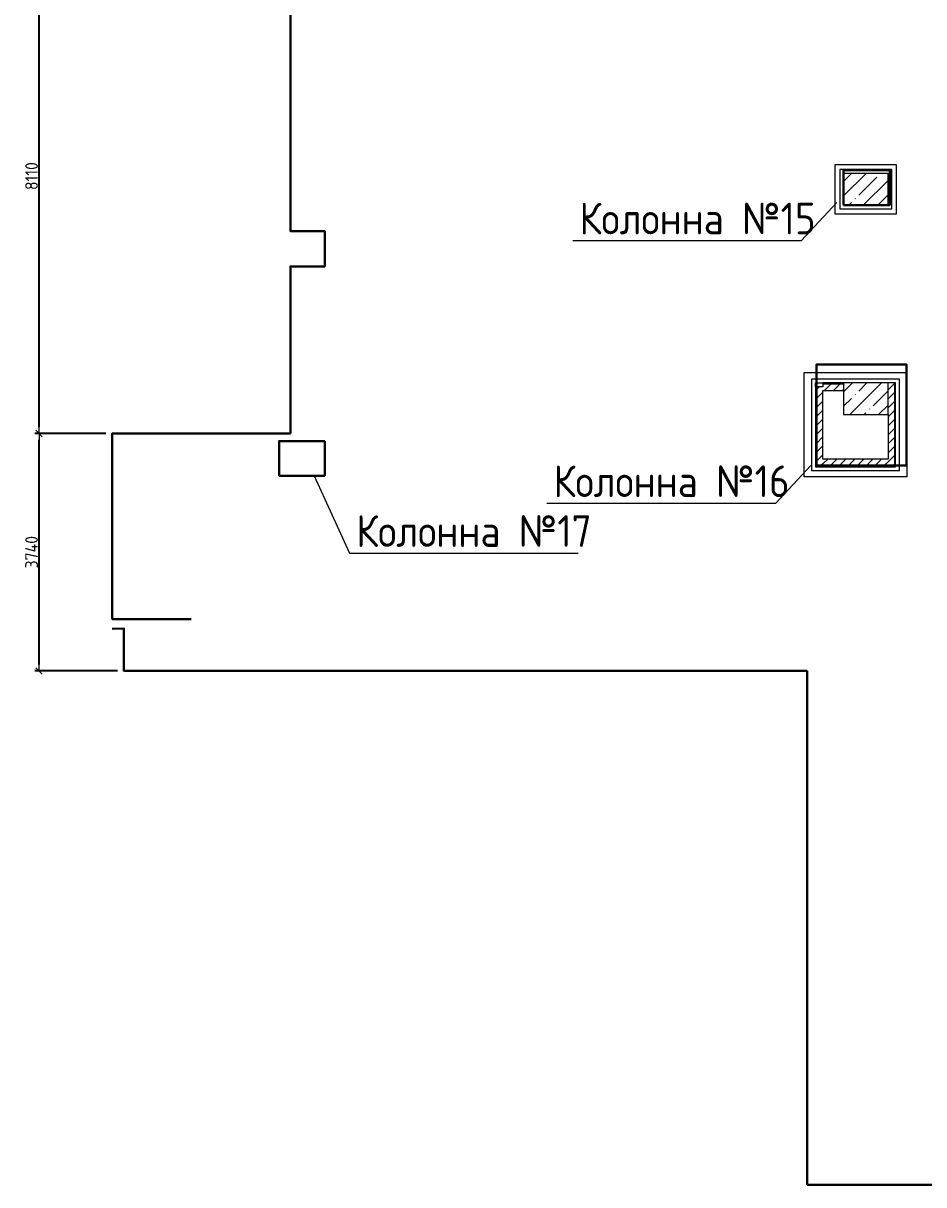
# Model space of a CAD drawing. Header units: millimetres. Extents: x 209 to 1046824, y -248937 to 510758.
# Drawn here: x 407935 to 422130, y 230654 to 248952 of the extents above; entities that cross this region are included whole.
import ezdxf

# ---------------------------------------------------------------- set-up
doc = ezdxf.new("R2010")
doc.units = ezdxf.units.MM
doc.layers.add('A-DETL-7', color=7, linetype='Continuous', lineweight=20, true_color=0x01a6fe)
doc.layers.add('I-WALL-15', color=7, linetype='Continuous', lineweight=5, true_color=0x787878)
for name, color, linetype, lineweight in [('A-WALL', 7, 'Continuous', 5), ('A-WALL-FNSH-1', 7, 'Continuous', 5), ('I-WALL', 7, 'Continuous', 5), ('S-COLS', 7, 'Continuous', 9), ('S-COLS-1', 7, 'Continuous', 5), ('основной', 250, 'Continuous', 15), ('осново', 7, 'Continuous', 30), ('Размеры', 7, 'Continuous', 15)]:
    doc.layers.add(name, color=color, linetype=linetype, lineweight=lineweight)
doc.styles.add('СПДС', font='isocpeur.ttf', dxfattribs={"width": 0.9})
doc.dimstyles.new('Размера А3', dxfattribs={"dimtxt": 200, "dimasz": 100, "dimexe": 70, "dimexo": 100, "dimgap": 20, "dimtad": 1, "dimdec": 0, "dimrnd": 10, "dimzin": 0, "dimdsep": 46, "dimtxsty": 'СПДС', "dimblk": 'ARROWHEAD_6', "dimcen": 1, "dimclrd": 256, "dimclre": 256, "dimclrt": 256, "dimazin": 0, "dimtfac": 1, "dimtdec": 0, "dimtmove": 2, "dimatfit": 3, "dimfxl": 1, "dimtolj": 1, "dimtzin": 0, "dimarcsym": 0})
pattern_1 = [(0, (337766.43, 176205.37), (406.4, 101.6), [6.706, -298.094, 6.706, -298.094, -1625.6]), (0, (337766.43, 176205.37), (406.4, 101.6), [-609.6, 6.706, -602.894, 6.706, -298.094, -711.2]), (0, (337766.43, 176205.37), (406.4, 101.6), [-1524, 6.706, -196.494, 6.706, -501.294]), (120, (337918.83, 176256.17), (-291.18818, 301.15272), [6.706, -298.094, 6.706, -298.094, -1625.6]), (120, (337918.83, 176256.17), (-291.18818, 301.15272), [-609.6, 6.706, -602.894, 6.706, -298.094, -711.2]), (120, (337918.83, 176256.17), (-291.18818, 301.15272), [-1524, 6.706, -196.494, 6.706, -501.294]), (240, (337969.63, 176459.37), (-115.21182, -402.75272), [6.706, -298.094, 6.706, -298.094, -1625.6]), (240, (337969.63, 176459.37), (-115.21182, -402.75272), [-609.6, 6.706, -602.894, 6.706, -298.094, -711.2]), (240, (337969.63, 176459.37), (-115.21182, -402.75272), [-1524, 6.706, -196.494, 6.706, -501.294])]
pattern_2 = [(45, (337766.43, 176205.37), (-70.71068, 70.71068), [])]

# ---------------------------------------------------------------- blocks, each defined once
blk = doc.blocks.new('BSC_Колонна _Прямоугольная - 500х700-V299-АИ_План этажа_Стены_3')
at = {"layer": 'S-COLS-1'}
h = blk.add_hatch(dxfattribs=at)
h.set_pattern_fill('FP_205', color=256, style=0, pattern_type=2)
h.set_pattern_definition([(315, (-66830.7, 83450), (228.0985, 228.0985), []), (315, (-66830.7, 83221.9), (228.0985, 228.0985), [403.225, -80.645, 6.706, -73.939])])
h.paths.add_polyline_path([(-250, 350), (-250, -350), (250, -350), (250, 350)])
for p, q in [((250, 350), (-250, 350)), ((-250, 350), (-250, -350)), ((250, -350), (250, 350)), ((-250, -350), (250, -350))]:
    blk.add_line(p, q, dxfattribs=at)
blk = doc.blocks.new('BSC_Колонна _Прямоугольная - 500х700-V301-АИ_План этажа_Стены_3')
at = {"layer": 'S-COLS-1'}
h = blk.add_hatch(dxfattribs=at)
h.set_pattern_fill('FP_207', color=256, style=0, pattern_type=2)
h.set_pattern_definition([(315, (-70130.7, 83450), (228.0985, 228.0985), []), (315, (-70130.7, 83221.9), (228.0985, 228.0985), [403.225, -80.645, 6.706, -73.939])])
h.paths.add_polyline_path([(-250, 234), (-250, -350), (250, -350), (250, 350), (-250, 350)])
for p, q in [((250, 350), (-250, 350)), ((-250, 350), (-250, -350)), ((250, -350), (250, 350)), ((-250, -350), (250, -350))]:
    blk.add_line(p, q, dxfattribs=at)
blk = doc.blocks.new('ARROWHEAD_6')
at = {"color": 0, "linetype": 'Continuous'}
for p, q in [((0, 0), (-1, 0)), ((-0.5, -0.5), (0.5, 0.5))]:
    blk.add_line(p, q, dxfattribs=at)
blk = doc.blocks.new('*D1464')
at = {"layer": 'Defpoints', "color": 0, "lineweight": 30, "transparency": 16777216}
for p in [(408186, 242489), (409337, 242489), (409522, 238749)]:
    blk.add_point(p, dxfattribs=at)
at = {"layer": 'Размеры', "lineweight": -2, "transparency": 16777216}
for p, q in [((409237, 242489), (408116, 242489)), ((408186, 238849), (408186, 242389)), ((409422, 238749), (408116, 238749))]:
    blk.add_line(p, q, dxfattribs=at)
at = {"layer": 'Размеры', "lineweight": -2, "transparency": 16777216, "xscale": 100, "yscale": 100, "zscale": 100}
for p, rotation in [((408186, 242489), 90), ((408186, 238749), 270)]:
    blk.add_blockref('ARROWHEAD_6', p, dxfattribs=dict(at, rotation=rotation))
at = {"layer": 'Размеры', "transparency": 16777216, "insert": (408066, 240619), "char_height": 200, "attachment_point": 5, "rotation": 90, "style": 'СПДС'}
blk.add_mtext('\\A1;3740', dxfattribs=at)
blk = doc.blocks.new('*D1465')
at = {"layer": 'Defpoints', "color": 0, "lineweight": 30, "transparency": 16777216}
for p in [(408186, 250599), (412146, 250599), (409337, 242489)]:
    blk.add_point(p, dxfattribs=at)
at = {"layer": 'Размеры', "lineweight": -2, "transparency": 16777216}
for p, q in [((412046, 250599), (408116, 250599)), ((408186, 242589), (408186, 250499)), ((409237, 242489), (408116, 242489))]:
    blk.add_line(p, q, dxfattribs=at)
at = {"layer": 'Размеры', "lineweight": -2, "transparency": 16777216, "xscale": 100, "yscale": 100, "zscale": 100}
for p, rotation in [((408186, 250599), 90), ((408186, 242489), 270)]:
    blk.add_blockref('ARROWHEAD_6', p, dxfattribs=dict(at, rotation=rotation))
at = {"layer": 'Размеры', "transparency": 16777216, "insert": (408066, 246544), "char_height": 200, "attachment_point": 5, "rotation": 90, "style": 'СПДС'}
blk.add_mtext('\\A1;8110', dxfattribs=at)

msp = doc.modelspace()

# ---------------------------------------------------------------- hatches: boundary and pattern name
at = {"layer": 'I-WALL'}
h = msp.add_hatch(dxfattribs=at)
h.set_pattern_fill('FP_5', color=256, style=0, pattern_type=2)
h.set_pattern_definition(pattern_2)
h.paths.add_polyline_path([(420441.4, 241986.1), (420541.4, 241986.1), (420541.4, 243226.1), (420441.4, 243226.1)])
h = msp.add_hatch(dxfattribs=at)
h.set_pattern_fill('FP_5', color=256, style=0, pattern_type=2)
h.set_pattern_definition(pattern_2)
h.paths.add_polyline_path([(420541.4, 243166.1), (420866.4, 243166.1), (420866.4, 243266.1), (420541.4, 243266.1), (420541.4, 243226.1)])
h = msp.add_hatch(dxfattribs=at)
h.set_pattern_fill('FP_5', color=256, style=0, pattern_type=2)
h.set_pattern_definition(pattern_2)
h.paths.add_polyline_path([(421666.4, 241986.1), (421666.4, 243286.1), (421566.4, 243286.1), (421566.4, 241986.1)])
h = msp.add_hatch(dxfattribs=at)
h.set_pattern_fill('FP_5', color=256, style=0, pattern_type=2)
h.set_pattern_definition(pattern_2)
h.paths.add_polyline_path([(420541.4, 241986.1), (421566.4, 241986.1), (421566.4, 242086.1), (420541.4, 242086.1)])
at = {"layer": 'I-WALL-15'}
h = msp.add_hatch(dxfattribs=at)
h.set_pattern_fill('FP_3', color=256, style=0, pattern_type=2)
h.set_pattern_definition(pattern_1)
h.paths.add_polyline_path([(420441.4, 241966.1), (420441.4, 243226.1), (420421.4, 243226.1), (420421.4, 241966.1)])
h = msp.add_hatch(dxfattribs=at)
h.set_pattern_fill('FP_3', color=256, style=0, pattern_type=2)
h.set_pattern_definition(pattern_1)
h.paths.add_polyline_path([(420866.4, 243266.1), (420866.4, 243286.1), (420541.4, 243286.1), (420541.4, 243266.1)])
h = msp.add_hatch(dxfattribs=at)
h.set_pattern_fill('FP_3', color=256, style=0, pattern_type=2)
h.set_pattern_definition(pattern_1)
h.paths.add_polyline_path([(421686.4, 241966.1), (421686.4, 243286.1), (421666.4, 243286.1), (421666.4, 241966.1)])
h = msp.add_hatch(dxfattribs=at)
h.set_pattern_fill('FP_3', color=256, style=0, pattern_type=2)
h.set_pattern_definition(pattern_1)
h.paths.add_polyline_path([(421566.4, 241966.1), (421666.4, 241966.1), (421666.4, 241986.1), (420441.4, 241986.1), (420441.4, 241966.1), (420982.2, 241966.1)])

# ---------------------------------------------------------------- linework, layer by layer
at = {"lineweight": 30}
for points in [[(418120.4, 250599.4), (412146.4, 250599.4), (412146.4, 245678.4), (412688.4, 245678.4), (412688.4, 245121.4), (412146.4, 245121.4), (412146.4, 242489.4)], [(411968.4, 242489.4), (409337.4, 242489.4), (409337.4, 242359.4)], [(411968.4, 242489.4), (412146.4, 242489.4)], [(409337.4, 242359.4), (409337.4, 239566.4), (410584.7, 239566.4)], [(411968.4, 242359.4), (411968.4, 242368.4)], [(409337.4, 239414.4), (409522.4, 239418.8), (409522.4, 238748.8), (420292.4, 238748.8)], [(420292.4, 238748.8), (420292.4, 230654.5), (435597.2, 230654.5)]]:
    msp.add_lwpolyline(points, dxfattribs=at)
for points in [[(420866.4, 246086.1), (421594.4, 246086.1), (421594.4, 246638.1), (420866.4, 246638.1)], [(420441.4, 241986.1), (421857.4, 241986.1), (421857.4, 243578.1), (420441.4, 243578.1)], [(412688.4, 242368.4), (411968.4, 242368.4), (411968.4, 241823.4), (412688.4, 241823.4)]]:
    msp.add_lwpolyline(points, close=True, dxfattribs=at)
at = {"layer": 'A-DETL-7'}
for p, q in [((420734.8, 246724), (421694.8, 246724)), ((420734.8, 245944), (420734.8, 246724)), ((421694.8, 246724), (421694.8, 245944)), ((421694.8, 245944), (420734.8, 245944)), ((420242.4, 243449), (421862.4, 243449)), ((420242.4, 241806.1), (420242.4, 243449)), ((421862.4, 243449), (421862.4, 241806.1)), ((421862.4, 241806.1), (420242.4, 241806.1))]:
    msp.add_line(p, q, dxfattribs=at)
at = {"layer": 'A-WALL'}
for p, q in [((420806.4, 246646.1), (420806.4, 246026.1)), ((421626.4, 246646.1), (420806.4, 246646.1)), ((421626.4, 246026.1), (421626.4, 246646.1)), ((420806.4, 246026.1), (421626.4, 246026.1)), ((420361.4, 243346.1), (420361.4, 241906.1)), ((421746.4, 243346.1), (420361.4, 243346.1)), ((420421.4, 243226.1), (420421.4, 243286.1)), ((420421.4, 243286.1), (420541.4, 243286.1)), ((420441.4, 241986.1), (420441.4, 243226.1)), ((420866.4, 243266.1), (420541.4, 243266.1)), ((421666.4, 243286.1), (421666.4, 241986.1)), ((421746.4, 241906.1), (421746.4, 243346.1)), ((420361.4, 241906.1), (421746.4, 241906.1)), ((421666.4, 241986.1), (420441.4, 241986.1))]:
    msp.add_line(p, q, dxfattribs=at)
at = {"layer": 'A-WALL-FNSH-1'}
for p, q in [((420421.4, 243226.1), (420421.4, 241966.1)), ((420541.4, 243226.1), (420421.4, 243226.1)), ((420866.4, 243286.1), (420541.4, 243286.1)), ((420541.4, 243286.1), (420541.4, 243226.1)), ((421686.4, 243286.1), (421566.4, 243286.1)), ((421686.4, 241966.1), (421686.4, 243286.1)), ((420541.4, 242086.1), (420541.4, 243166.1)), ((420541.4, 243166.1), (420866.4, 243166.1)), ((421566.4, 242786.1), (421566.4, 242086.1)), ((421566.4, 242086.1), (420541.4, 242086.1)), ((420421.4, 241966.1), (421686.4, 241966.1))]:
    msp.add_line(p, q, dxfattribs=at)
at = {"layer": 'основной', "lineweight": 15}
for points in [[(420760.8, 246125.7), (420200.2, 245525.7), (416600.2, 245525.7)], [(420351.3, 241987.2), (419790.7, 241387.2), (416190.7, 241387.2)], [(412519.8, 241823.4), (413080.4, 240602.4), (416680.4, 240602.4)]]:
    msp.add_lwpolyline(points, dxfattribs=at)

# ---------------------------------------------------------------- block references
at = {"layer": 'S-COLS', "rotation": 89.9999999999999}
for name, p in [('BSC_Колонна _Прямоугольная - 500х700-V301-АИ_План этажа_Стены_3', (421216.4, 246336.1)), ('BSC_Колонна _Прямоугольная - 500х700-V299-АИ_План этажа_Стены_3', (421216.4, 243036.1))]:
    msp.add_blockref(name, p, dxfattribs=at)

# ---------------------------------------------------------------- texts
at = {"layer": 'осново', "char_height": 500, "attachment_point": 1, "style": 'СПДС'}
for s, insert in [('Колонна №15', (416703.5, 246125.7)), ('Колонна №16', (416294.1, 241987.2)), ('Колонна №17', (413183.8, 241202.4))]:
    msp.add_mtext_dynamic_manual_height_columns(s, width=3780.915, gutter_width=1678.4, heights=[0], dxfattribs=dict(at, insert=insert))

# ---------------------------------------------------------------- dimensions: what is measured, and where the dimension line sits
at = {"layer": 'Размеры'}
for base, p1, p2, picture, middle in [((408186.1, 250599.4), (409337.4, 242489.4), (412146.4, 250599.4), '*D1465', (408066.1, 246544.4)), ((408186.1, 242489.4), (409522.4, 238748.8), (409337.4, 242489.4), '*D1464', (408066.1, 240619.1))]:
    dim = msp.add_linear_dim(base=base, p1=p1, p2=p2, angle=90, dimstyle='Размера А3', dxfattribs=at)
    dim.commit()
    dim.dimension.update_dxf_attribs({"geometry": picture, "text_midpoint": middle})

doc.saveas('drawing.dxf')
